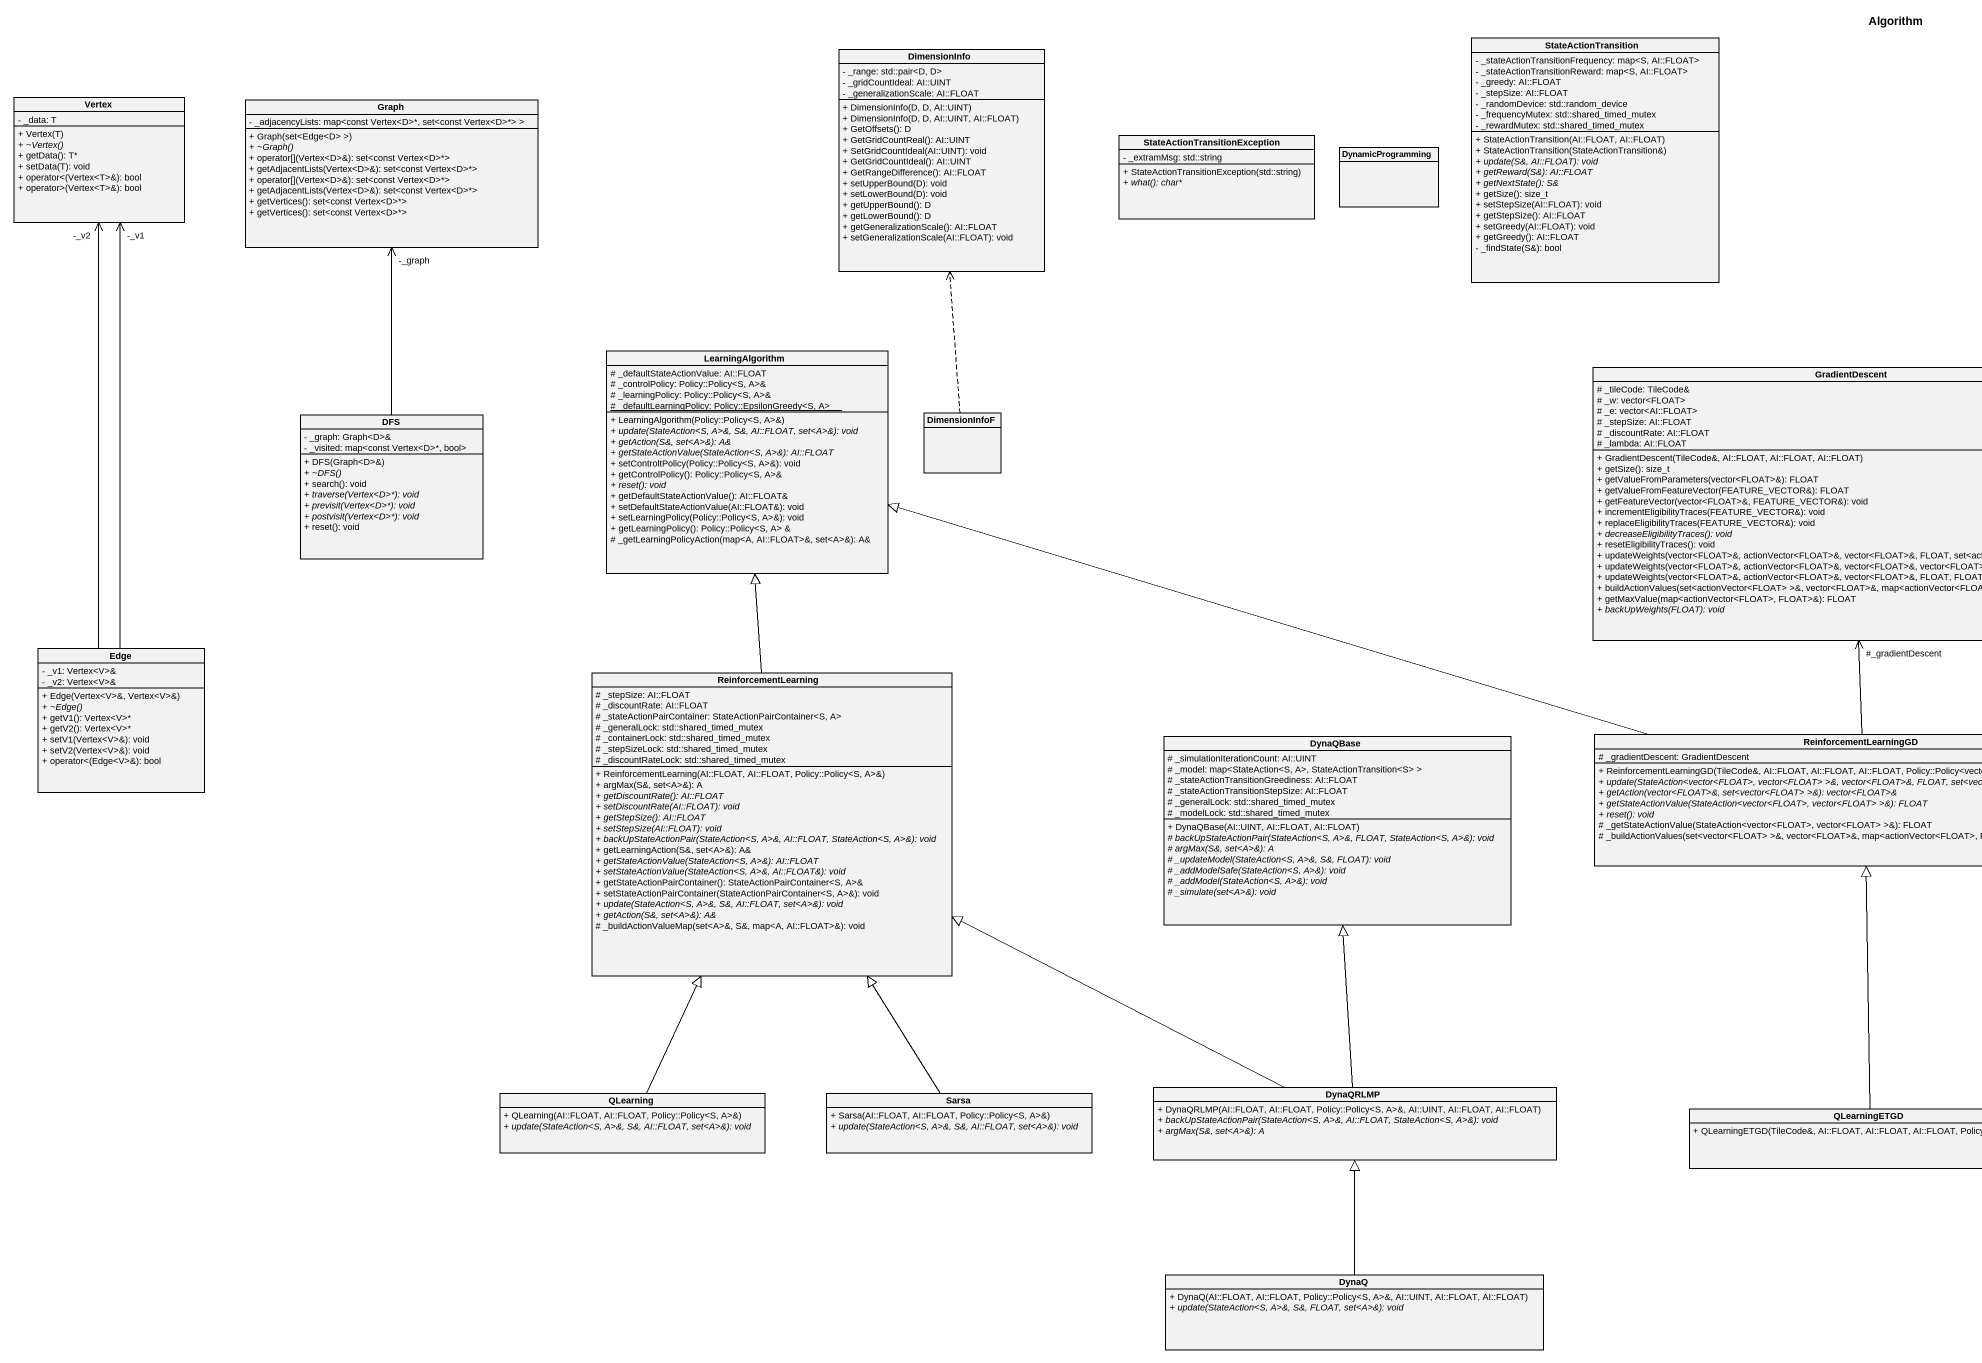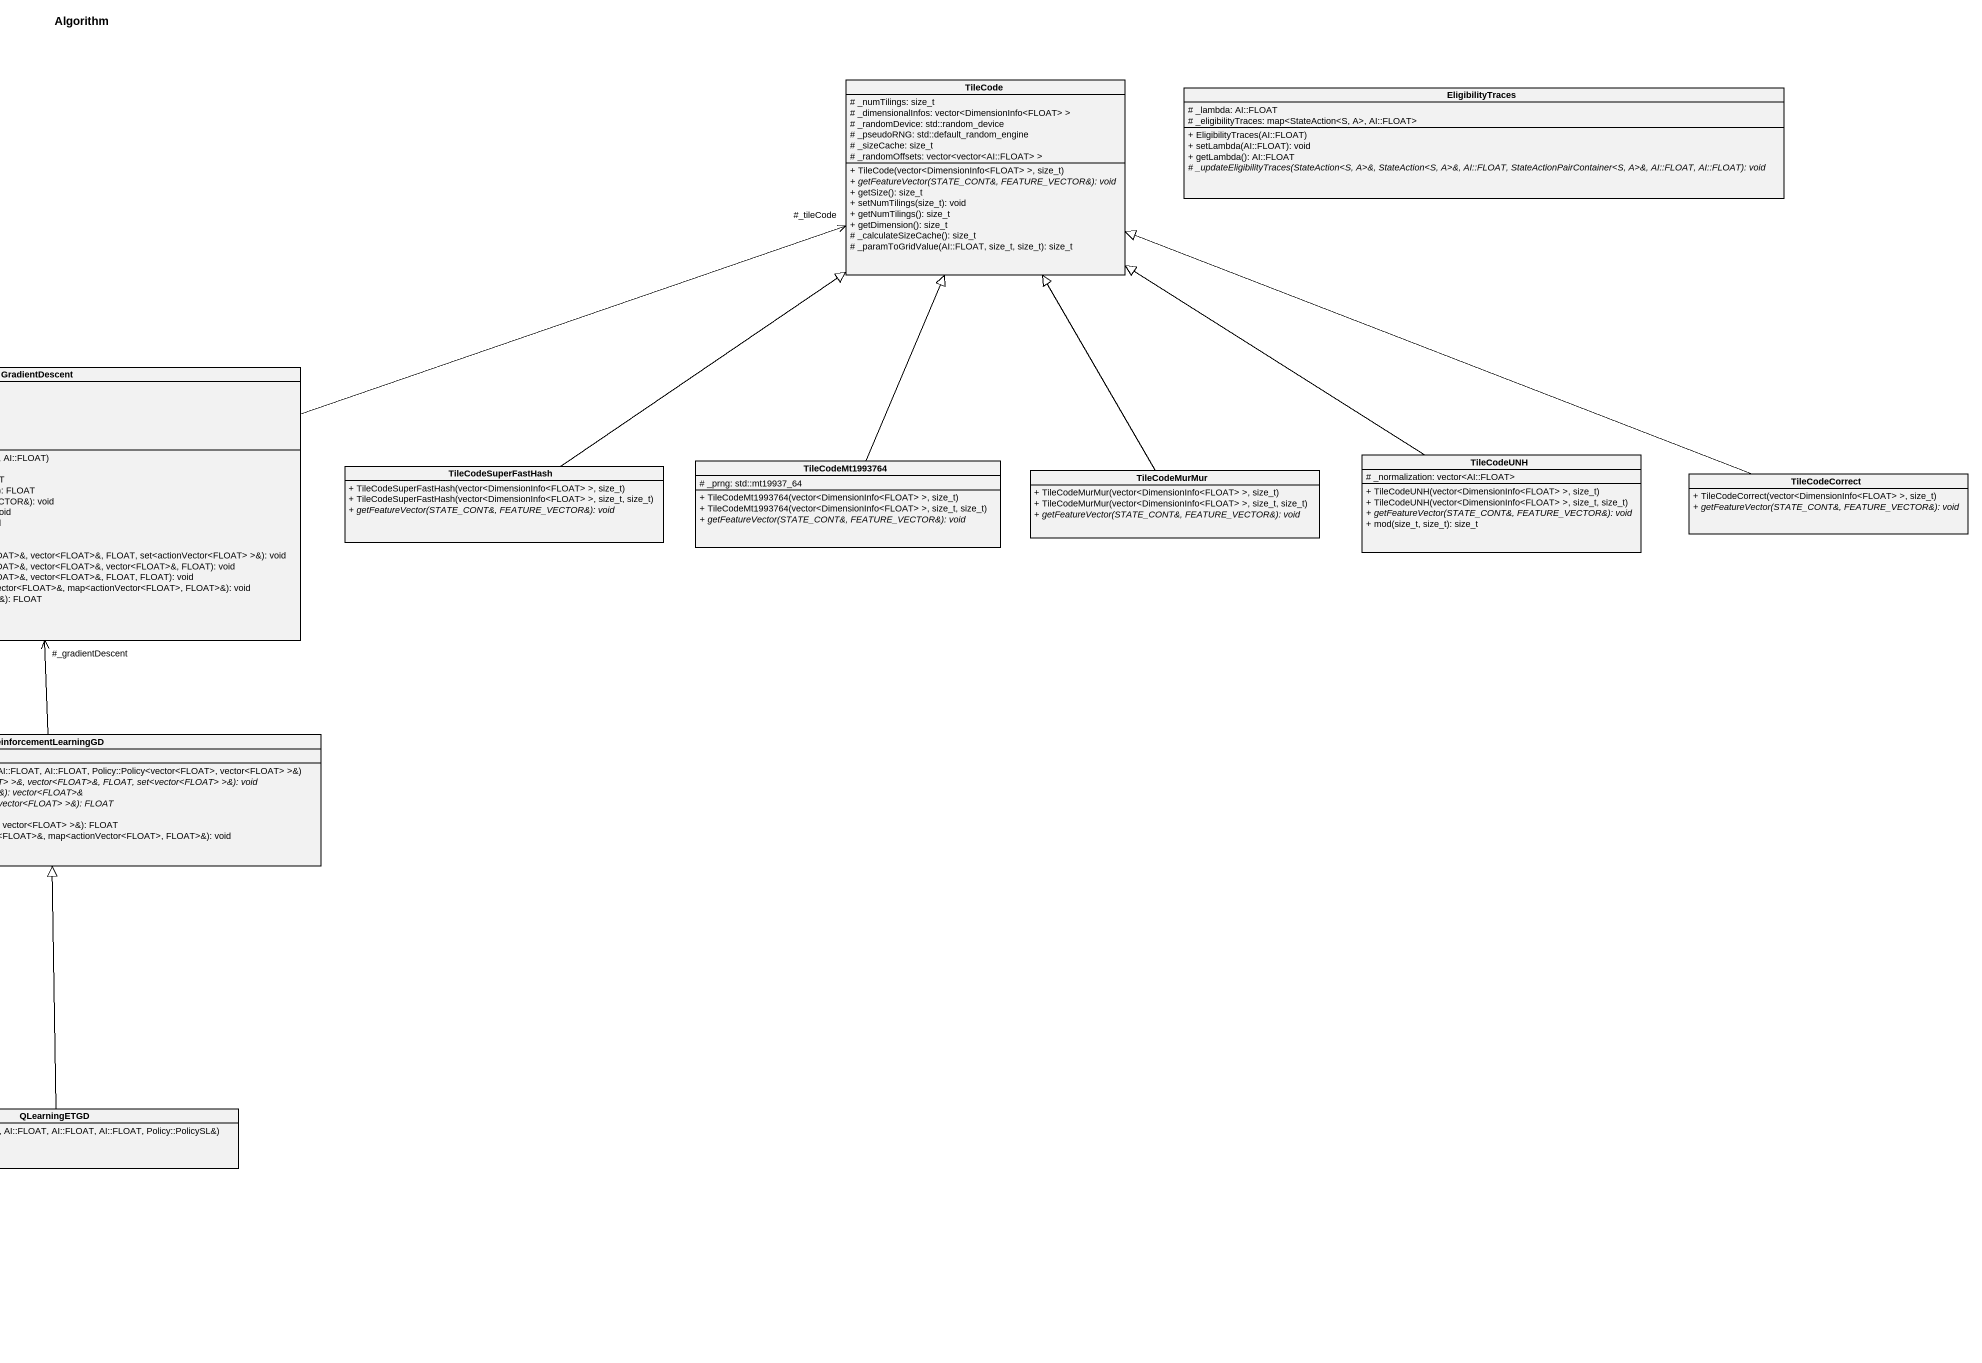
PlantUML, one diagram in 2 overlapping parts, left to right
@startuml
title Algorithm
hide circle
hide empty members
skinparam classAttributeIconSize 0
class DimensionInfo {
  - _range: std::pair<D, D>
  - _gridCountIdeal: AI::UINT
  - _generalizationScale: AI::FLOAT
  + DimensionInfo(D, D, AI::UINT)
  + DimensionInfo(D, D, AI::UINT, AI::FLOAT)
  + GetOffsets(): D
  + GetGridCountReal(): AI::UINT
  + SetGridCountIdeal(AI::UINT): void
  + GetGridCountIdeal(): AI::UINT
  + GetRangeDifference(): AI::FLOAT
  + setUpperBound(D): void
  + setLowerBound(D): void
  + getUpperBound(): D
  + getLowerBound(): D
  + getGeneralizationScale(): AI::FLOAT
  + setGeneralizationScale(AI::FLOAT): void
}
class StateActionTransition {
  - _stateActionTransitionFrequency: map~<S, AI::FLOAT>
  - _stateActionTransitionReward: map~<S, AI::FLOAT>
  - _greedy: AI::FLOAT
  - _stepSize: AI::FLOAT
  - _randomDevice: std::random_device
  - _frequencyMutex: std::shared_timed_mutex
  - _rewardMutex: std::shared_timed_mutex
  + StateActionTransition(AI::FLOAT, AI::FLOAT)
  + StateActionTransition(StateActionTransition&)
  {abstract} + update(S&, AI::FLOAT): void
  {abstract} + getReward(S&): AI::FLOAT
  {abstract} + getNextState(): S&
  + getSize(): size_t
  + setStepSize(AI::FLOAT): void
  + getStepSize(): AI::FLOAT
  + setGreedy(AI::FLOAT): void
  + getGreedy(): AI::FLOAT
  - _findState(S&): bool
}
class Vertex {
  - _data: T
  + Vertex(T)
  {abstract} + ~Vertex()
  + getData(): T*
  + setData(T): void
  + operator<(Vertex<T>&): bool
  + operator>(Vertex<T>&): bool
}
class Graph {
  - _adjacencyLists: map<const Vertex<D>*, set<const Vertex<D>*> >
  + Graph(set<Edge<D> >)
  {abstract} + ~Graph()
  + operator[](Vertex<D>&): set<const Vertex<D>*>
  + getAdjacentLists(Vertex<D>&): set<const Vertex<D>*>
  + operator[](Vertex<D>&): set<const Vertex<D>*>
  + getAdjacentLists(Vertex<D>&): set<const Vertex<D>*>
  + getVertices(): set<const Vertex<D>*>
  + getVertices(): set<const Vertex<D>*>
}
class TileCode {
  # _numTilings: size_t
  # _dimensionalInfos: vector<DimensionInfo<FLOAT> >
  # _randomDevice: std::random_device
  # _pseudoRNG: std::default_random_engine
  # _sizeCache: size_t
  # _randomOffsets: vector<vector<AI::FLOAT> >
  + TileCode(vector<DimensionInfo<FLOAT> >, size_t)
  {abstract} + getFeatureVector(STATE_CONT&, FEATURE_VECTOR&): void
  + getSize(): size_t
  + setNumTilings(size_t): void
  + getNumTilings(): size_t
  + getDimension(): size_t
  # _calculateSizeCache(): size_t
  # _paramToGridValue(AI::FLOAT, size_t, size_t): size_t
}
class EligibilityTraces {
  # _lambda: AI::FLOAT
  # _eligibilityTraces: map<StateAction~<S, A>, AI::FLOAT>
  + EligibilityTraces(AI::FLOAT)
  + setLambda(AI::FLOAT): void
  + getLambda(): AI::FLOAT
  {abstract} # _updateEligibilityTraces(StateAction~<S, A>&, StateAction~<S, A>&, AI::FLOAT, StateActionPairContainer~<S, A>&, AI::FLOAT, AI::FLOAT): void
}
class "StateActionTransitionException" as StateActionTransitionExcepti {
  - _extramMsg: std::string
  + StateActionTransitionException(std::string)
  {abstract} + what(): char*
}
class DynamicProgramming
class LearningAlgorithm {
  # _defaultStateActionValue: AI::FLOAT
  # _controlPolicy: Policy::Policy~<S, A>&
  # _learningPolicy: Policy::Policy~<S, A>&
  {static} # _defaultLearningPolicy: Policy::EpsilonGreedy~<S, A>
  + LearningAlgorithm(Policy::Policy~<S, A>&)
  {abstract} + update(StateAction~<S, A>&, S&, AI::FLOAT, set<A>&): void
  {abstract} + getAction(S&, set<A>&): A&
  {abstract} + getStateActionValue(StateAction~<S, A>&): AI::FLOAT
  + setControltPolicy(Policy::Policy~<S, A>&): void
  + getControlPolicy(): Policy::Policy~<S, A>&
  {abstract} + reset(): void
  + getDefaultStateActionValue(): AI::FLOAT&
  + setDefaultStateActionValue(AI::FLOAT&): void
  + setLearningPolicy(Policy::Policy~<S, A>&): void
  + getLearningPolicy(): Policy::Policy~<S, A> &
  # _getLearningPolicyAction(map<A, AI::FLOAT>&, set<A>&): A&
}
class GradientDescent {
  # _tileCode: TileCode&
  # _w: vector<FLOAT>
  # _e: vector<AI::FLOAT>
  # _stepSize: AI::FLOAT
  # _discountRate: AI::FLOAT
  # _lambda: AI::FLOAT
  + GradientDescent(TileCode&, AI::FLOAT, AI::FLOAT, AI::FLOAT)
  + getSize(): size_t
  + getValueFromParameters(vector<FLOAT>&): FLOAT
  + getValueFromFeatureVector(FEATURE_VECTOR&): FLOAT
  + getFeatureVector(vector<FLOAT>&, FEATURE_VECTOR&): void
  + incrementEligibilityTraces(FEATURE_VECTOR&): void
  + replaceEligibilityTraces(FEATURE_VECTOR&): void
  {abstract} + decreaseEligibilityTraces(): void
  + resetEligibilityTraces(): void
  + updateWeights(vector<FLOAT>&, actionVector<FLOAT>&, vector<FLOAT>&, FLOAT, set<actionVector<FLOAT> >&): void
  + updateWeights(vector<FLOAT>&, actionVector<FLOAT>&, vector<FLOAT>&, vector<FLOAT>&, FLOAT): void
  + updateWeights(vector<FLOAT>&, actionVector<FLOAT>&, vector<FLOAT>&, FLOAT, FLOAT): void
  + buildActionValues(set<actionVector<FLOAT> >&, vector<FLOAT>&, map<actionVector<FLOAT>, FLOAT>&): void
  + getMaxValue(map<actionVector<FLOAT>, FLOAT>&): FLOAT
  {abstract} + backUpWeights(FLOAT): void
}
class DFS {
  - _graph: Graph<D>&
  - _visited: map<const Vertex<D>*, bool>
  + DFS(Graph<D>&)
  {abstract} + ~DFS()
  + search(): void
  {abstract} + traverse(Vertex<D>*): void
  {abstract} + previsit(Vertex<D>*): void
  {abstract} + postvisit(Vertex<D>*): void
  + reset(): void
}
class DimensionInfoF
class TileCodeSuperFastHash {
  + TileCodeSuperFastHash(vector<DimensionInfo<FLOAT> >, size_t)
  + TileCodeSuperFastHash(vector<DimensionInfo<FLOAT> >, size_t, size_t)
  {abstract} + getFeatureVector(STATE_CONT&, FEATURE_VECTOR&): void
}
class TileCodeMt1993764 {
  # _prng: std::mt19937_64
  + TileCodeMt1993764(vector<DimensionInfo<FLOAT> >, size_t)
  + TileCodeMt1993764(vector<DimensionInfo<FLOAT> >, size_t, size_t)
  {abstract} + getFeatureVector(STATE_CONT&, FEATURE_VECTOR&): void
}
class TileCodeMurMur {
  + TileCodeMurMur(vector<DimensionInfo<FLOAT> >, size_t)
  + TileCodeMurMur(vector<DimensionInfo<FLOAT> >, size_t, size_t)
  {abstract} + getFeatureVector(STATE_CONT&, FEATURE_VECTOR&): void
}
class TileCodeUNH {
  # _normalization: vector<AI::FLOAT>
  + TileCodeUNH(vector<DimensionInfo<FLOAT> >, size_t)
  + TileCodeUNH(vector<DimensionInfo<FLOAT> >, size_t, size_t)
  {abstract} + getFeatureVector(STATE_CONT&, FEATURE_VECTOR&): void
  + mod(size_t, size_t): size_t
}
class TileCodeCorrect {
  + TileCodeCorrect(vector<DimensionInfo<FLOAT> >, size_t)
  {abstract} + getFeatureVector(STATE_CONT&, FEATURE_VECTOR&): void
}
class Edge {
  - _v1: Vertex<V>&
  - _v2: Vertex<V>&
  + Edge(Vertex<V>&, Vertex<V>&)
  {abstract} + ~Edge()
  + getV1(): Vertex<V>*
  + getV2(): Vertex<V>*
  + setV1(Vertex<V>&): void
  + setV2(Vertex<V>&): void
  + operator<(Edge<V>&): bool
}
class ReinforcementLearning {
  # _stepSize: AI::FLOAT
  # _discountRate: AI::FLOAT
  # _stateActionPairContainer: StateActionPairContainer~<S, A>
  # _generalLock: std::shared_timed_mutex
  # _containerLock: std::shared_timed_mutex
  # _stepSizeLock: std::shared_timed_mutex
  # _discountRateLock: std::shared_timed_mutex
  + ReinforcementLearning(AI::FLOAT, AI::FLOAT, Policy::Policy~<S, A>&)
  + argMax(S&, set<A>&): A
  {abstract} + getDiscountRate(): AI::FLOAT
  {abstract} + setDiscountRate(AI::FLOAT): void
  {abstract} + getStepSize(): AI::FLOAT
  {abstract} + setStepSize(AI::FLOAT): void
  {abstract} + backUpStateActionPair(StateAction~<S, A>&, AI::FLOAT, StateAction~<S, A>&): void
  + getLearningAction(S&, set<A>&): A&
  {abstract} + getStateActionValue(StateAction~<S, A>&): AI::FLOAT
  {abstract} + setStateActionValue(StateAction~<S, A>&, AI::FLOAT&): void
  + getStateActionPairContainer(): StateActionPairContainer~<S, A>&
  + setStateActionPairContainer(StateActionPairContainer~<S, A>&): void
  {abstract} + update(StateAction~<S, A>&, S&, AI::FLOAT, set<A>&): void
  {abstract} + getAction(S&, set<A>&): A&
  # _buildActionValueMap(set<A>&, S&, map<A, AI::FLOAT>&): void
}
class DynaQBase {
  # _simulationIterationCount: AI::UINT
  # _model: map<StateAction~<S, A>, StateActionTransition~<S> >
  # _stateActionTransitionGreediness: AI::FLOAT
  # _stateActionTransitionStepSize: AI::FLOAT
  # _generalLock: std::shared_timed_mutex
  # _modelLock: std::shared_timed_mutex
  + DynaQBase(AI::UINT, AI::FLOAT, AI::FLOAT)
  {abstract} # backUpStateActionPair(StateAction~<S, A>&, FLOAT, StateAction~<S, A>&): void
  {abstract} # argMax(S&, set<A>&): A
  {abstract} # _updateModel(StateAction~<S, A>&, S&, FLOAT): void
  {abstract} # _addModelSafe(StateAction~<S, A>&): void
  {abstract} # _addModel(StateAction~<S, A>&): void
  {abstract} # _simulate(set<A>&): void
}
class ReinforcementLearningGD {
  # _gradientDescent: GradientDescent
  + ReinforcementLearningGD(TileCode&, AI::FLOAT, AI::FLOAT, AI::FLOAT, Policy::Policy<vector<FLOAT>, vector<FLOAT> >&)
  {abstract} + update(StateAction<vector<FLOAT>, vector<FLOAT> >&, vector<FLOAT>&, FLOAT, set<vector<FLOAT> >&): void
  {abstract} + getAction(vector<FLOAT>&, set<vector<FLOAT> >&): vector<FLOAT>&
  {abstract} + getStateActionValue(StateAction<vector<FLOAT>, vector<FLOAT> >&): FLOAT
  {abstract} + reset(): void
  # _getStateActionValue(StateAction<vector<FLOAT>, vector<FLOAT> >&): FLOAT
  # _buildActionValues(set<vector<FLOAT> >&, vector<FLOAT>&, map<actionVector<FLOAT>, FLOAT>&): void
}
class QLearning {
  + QLearning(AI::FLOAT, AI::FLOAT, Policy::Policy~<S, A>&)
  {abstract} + update(StateAction~<S, A>&, S&, AI::FLOAT, set<A>&): void
}
class Sarsa {
  + Sarsa(AI::FLOAT, AI::FLOAT, Policy::Policy~<S, A>&)
  {abstract} + update(StateAction~<S, A>&, S&, AI::FLOAT, set<A>&): void
}
class DynaQRLMP {
  + DynaQRLMP(AI::FLOAT, AI::FLOAT, Policy::Policy~<S, A>&, AI::UINT, AI::FLOAT, AI::FLOAT)
  {abstract} + backUpStateActionPair(StateAction~<S, A>&, AI::FLOAT, StateAction~<S, A>&): void
  {abstract} + argMax(S&, set<A>&): A
}
class QLearningETGD {
  + QLearningETGD(TileCode&, AI::FLOAT, AI::FLOAT, AI::FLOAT, Policy::PolicySL&)
}
class DynaQ {
  + DynaQ(AI::FLOAT, AI::FLOAT, Policy::Policy~<S, A>&, AI::UINT, AI::FLOAT, AI::FLOAT)
  {abstract} + update(StateAction~<S, A>&, S&, FLOAT, set<A>&): void
}
GradientDescent -right-> "#_tileCode" TileCode
DFS -up-> "-_graph" Graph
DimensionInfoF .up.> DimensionInfo
TileCodeSuperFastHash -up-|> TileCode
TileCodeMt1993764 -up-|> TileCode
TileCodeMurMur -up-|> TileCode
TileCodeUNH -up-|> TileCode
TileCodeCorrect -left-|> TileCode
Edge -up-> "-_v1" Vertex
Edge -up-> "-_v2" Vertex
ReinforcementLearning -up-|> LearningAlgorithm
ReinforcementLearningGD -left-|> LearningAlgorithm
ReinforcementLearningGD -up-> "#_gradientDescent" GradientDescent
QLearning -up-|> ReinforcementLearning
Sarsa -up-|> ReinforcementLearning
DynaQRLMP -left-|> ReinforcementLearning
DynaQRLMP -up-|> DynaQBase
QLearningETGD -up-|> ReinforcementLearningGD
DynaQ -up-|> DynaQRLMP
@enduml
